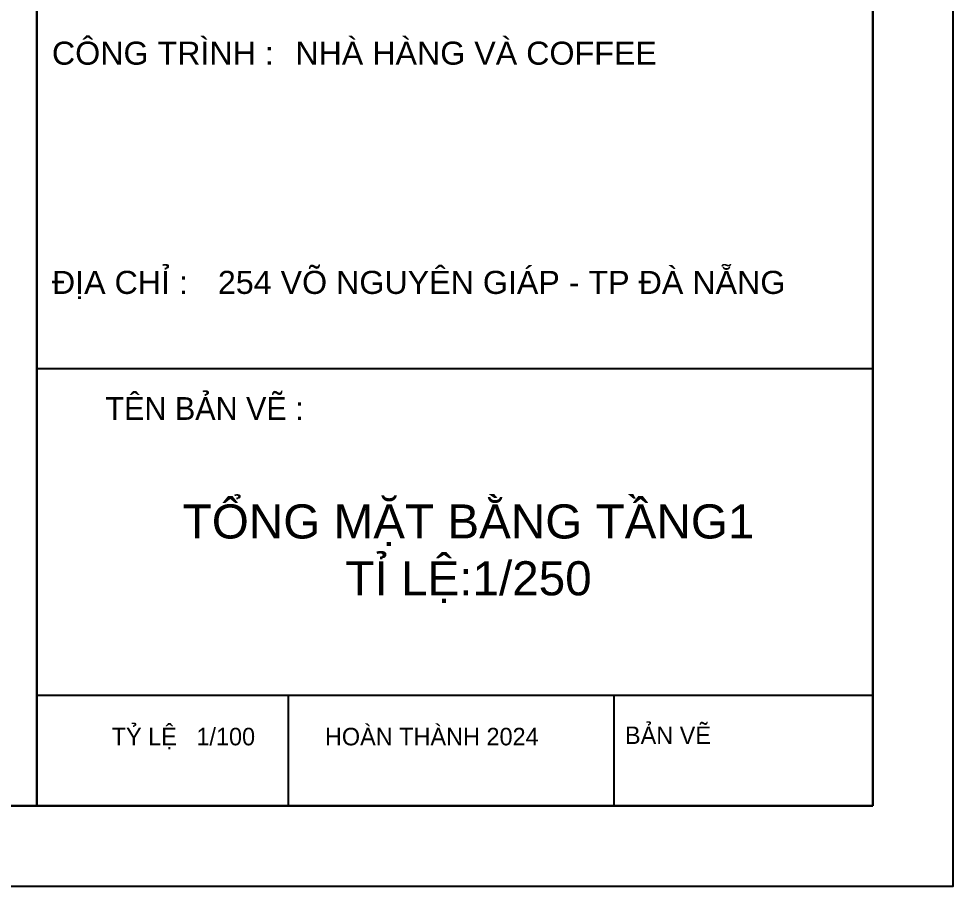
# Model space of a CAD drawing. Header units: millimetres. Extents: x 886808 to 1650903, y -1008069 to 230892.
# Drawn here: x 1050458 to 1083399, y -318719 to -288127 of the extents above; entities that cross this region are included whole.
import ezdxf

# ---------------------------------------------------------------- set-up
doc = ezdxf.new("R2010")
doc.units = ezdxf.units.MM
for name, color, linetype, lineweight in [('A-Wall', 113, 'Continuous', 30), ('Q - TEN PHONG', 7, 'Continuous', 18), ('Text', 250, 'Continuous', 25)]:
    doc.layers.add(name, color=color, linetype=linetype, lineweight=lineweight)
for name, color, linetype in [('CUA', 75, 'Continuous'), ('i_Chu', 9, 'Continuous'), ('TUONG', 1, 'Continuous')]:
    doc.layers.add(name, color=color, linetype=linetype)
doc.styles.add('a 1', font='')
doc.styles.add('Arial_6', font='arial.ttf', dxfattribs={"height": 1.327769})
doc.styles.add('DAT', font='')
doc.styles.get('a 1').set_extended_font_data('VNI-Avo')
doc.styles.get('DAT').set_extended_font_data('VNI-Helve')

msp = doc.modelspace()

# ---------------------------------------------------------------- linework, layer by layer
at = {"layer": 'A-Wall', "linetype": 'Continuous', "transparency": 33554636}
for p, q in [((1051094, -203167.1), (1051094, -315881.7)), ((1080561.4, -203167.1), (1080561.4, -315881.7)), ((1080561.4, -315881.7), (921654.3, -315881.7))]:
    msp.add_line(p, q, dxfattribs=at)
at = {"layer": 'CUA', "color": 4, "transparency": 33554636}
for p, q in [((1051093.7, -300458.8), (1080561.4, -300458.8)), ((1051093.7, -311984.4), (1080561.4, -311984.4)), ((1059951.7, -311984.4), (1059951.7, -315881.7)), ((1071432.4, -311984.4), (1071432.4, -315881.7))]:
    msp.add_line(p, q, dxfattribs=at)
at = {"layer": 'Defpoints', "transparency": 33554636}
msp.add_lwpolyline([(915979, -318719.3), (1083399.1, -318719.3), (1083399.1, -200329.5), (915979, -200329.5)], close=True, dxfattribs=at)
at = {"layer": 'TUONG', "transparency": 33554636}
msp.add_line((1080561.4, -203167.1), (1080561.4, -315881.7), dxfattribs=at)

# ---------------------------------------------------------------- texts
at = {"layer": 'i_Chu', "transparency": 33554636, "style": 'Arial_6'}
for s, height, p in [('CÔNG TRÌNH :', 812.887, (1051629.1, -289749.1)), ('NHÀ HÀNG VÀ COFFEE', 812.887, (1060206.1, -289749.1)), ('ĐỊA CHỈ :', 812.89, (1051629.1, -297831.1)), ('254 VÕ NGUYÊN GIÁP - TP ĐÀ NẴNG', 812.887, (1057478.9, -297831.1))]:
    msp.add_text(s, height=height, dxfattribs=at).set_placement(p)
at = {"layer": 'Q - TEN PHONG', "transparency": 33554636, "insert": (1066313.7, -305253.3), "char_height": 1202.004, "width": 31774.292, "attachment_point": 2, "style": 'DAT'}
msp.add_mtext('{\\fArial|b0|i0|c0|p34;TỔNG MẶT BẰNG TẦNG1\\PTỈ LỆ:1/250}', dxfattribs=at)
at = {"layer": 'Text', "linetype": 'ByBlock', "lineweight": -2, "transparency": 33554636, "style": 'a 1'}
msp.add_text('TEÂN BAÛN VEÕ :', height=803.511, dxfattribs=at).set_placement((1053516.7, -302272.8))
at = {"layer": 'Text', "color": 4, "linetype": 'ByBlock', "lineweight": -2, "transparency": 33554636, "style": 'a 1'}
for s, height, p in [('BAÛN VEÕ', 618.09, (1071826.4, -313702.7)), ('TYÛ LEÄ   1/100', 618.086, (1053736.3, -313749.1)), ('HOAØN THAØNH 2024', 618.086, (1061251.8, -313749.1))]:
    msp.add_text(s, height=height, dxfattribs=at).set_placement(p)

doc.saveas('drawing.dxf')
